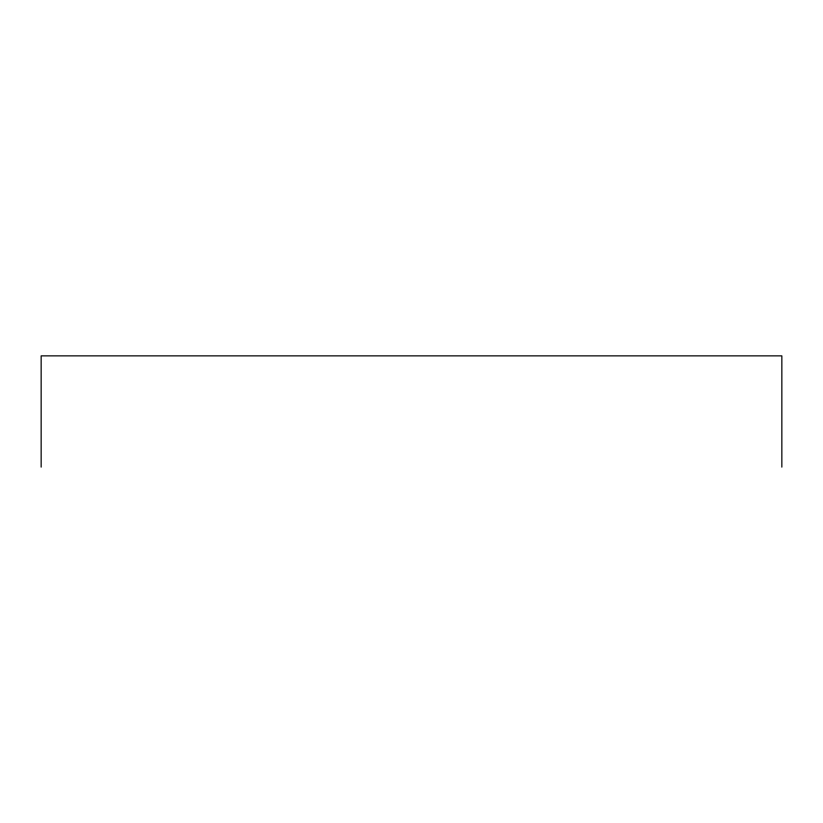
<?xml version="1.0" encoding="UTF-8"?>
<svg xmlns="http://www.w3.org/2000/svg" width="823" height="823" viewBox="0 0 823 823"><rect width="100%" height="100%" fill="white"/><g stroke="black" fill="none" stroke-linecap="round" stroke-linejoin="round"><path stroke-width="1.23" d="M781.85 467.135L781.85 355.865L41.15 355.865L41.15 467.135"/></g></svg>
